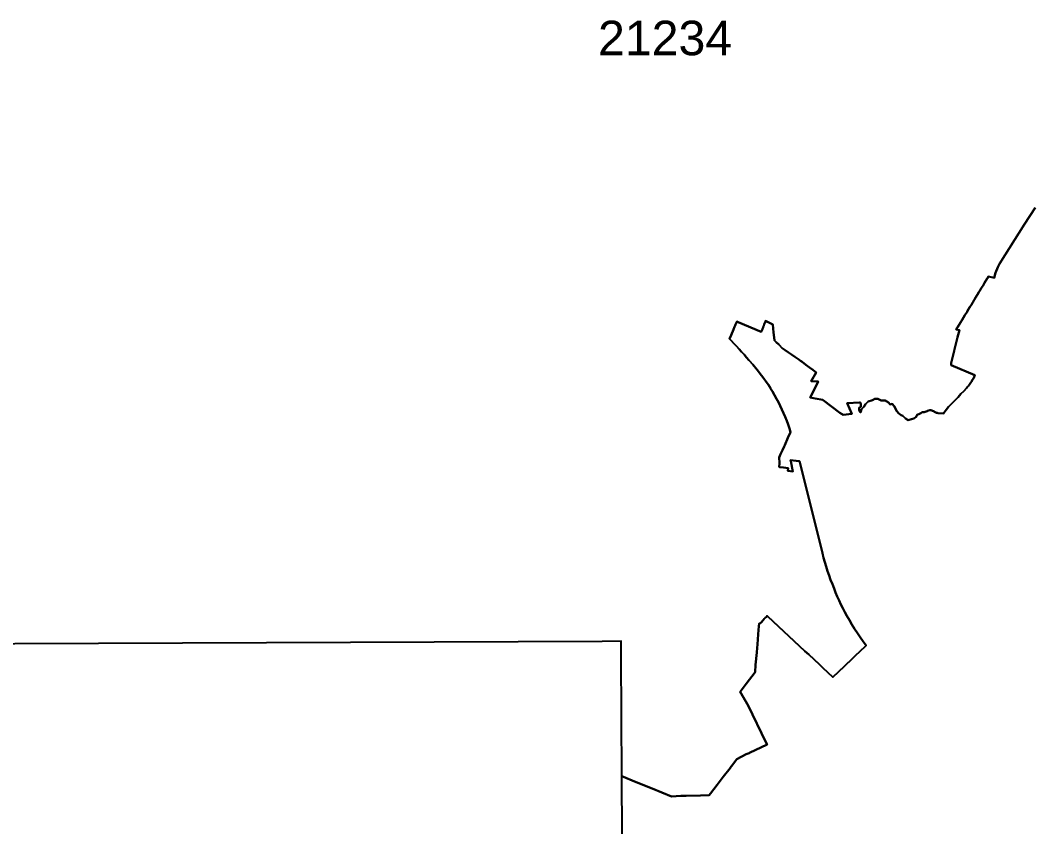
# Model space of a CAD drawing. Header units: inches. Extents: x 1341578 to 1502124, y 557203 to 748561.
# Drawn here: x 1436019 to 1451607, y 618543 to 630996 of the extents above; entities that cross this region are included whole.
import ezdxf
from ezdxf.enums import TextEntityAlignment as Align

# ---------------------------------------------------------------- set-up
doc = ezdxf.new("R2010")
doc.units = ezdxf.units.IN
doc.header["$MEASUREMENT"] = 0
doc.layers.add('Zipcode', color=7, linetype='Continuous')
doc.layers.add('ZipcodeAnno', color=7, linetype='Continuous')
doc.styles.add('Arial', font='arial.ttf')

msp = doc.modelspace()

# ---------------------------------------------------------------- linework, layer by layer
at = {"layer": 'Zipcode'}
for points in [[(1451689, 628101), (1451525, 627847), (1451137, 627235), (1451111, 627182), (1451078, 627098), (1451057, 627021), (1450968, 627037), (1450952, 627011), (1450950, 627009), (1450908, 626939), (1450897, 626920), (1450886, 626902), (1450873, 626882), (1450863, 626865), (1450852, 626847), (1450842, 626830), (1450831, 626812), (1450822, 626797), (1450799, 626760), (1450764, 626702), (1450753, 626685), (1450743, 626668), (1450731, 626648), (1450720, 626630), (1450710, 626614), (1450699, 626595), (1450687, 626577), (1450651, 626517), (1450638, 626495), (1450606, 626442), (1450563, 626372), (1450536, 626328), (1450472, 626223), (1450470, 626220), (1450519, 626208), (1450491, 626100), (1450390, 625703), (1450392, 625671), (1450760, 625514), (1450741, 625476), (1450730, 625457), (1450719, 625438), (1450709, 625422), (1450698, 625405), (1450687, 625389), (1450673, 625371), (1450660, 625353), (1450645, 625335), (1450629, 625316), (1450587, 625271), (1450544, 625226), (1450498, 625177), (1450448, 625125), (1450420, 625095), (1450351, 625028), (1450315, 624983), (1450285, 624940), (1450273, 624922), (1450192, 624929), (1450188, 624930), (1450183, 624933), (1450168, 624936), (1450135, 624950), (1450129, 624952), (1450128, 624953), (1450096, 624969), (1450076, 624975), (1450063, 624976), (1450025, 624967), (1450022, 624964), (1450021, 624962), (1449975, 624946), (1449943, 624942), (1449926, 624929), (1449892, 624914), (1449875, 624907), (1449849, 624867), (1449815, 624849), (1449744, 624827), (1449727, 624823), (1449690, 624849), (1449646, 624888), (1449620, 624897), (1449598, 624913), (1449582, 624926), (1449553, 624961), (1449513, 625036), (1449482, 625072), (1449451, 625064), (1449426, 625092), (1449371, 625127), (1449341, 625125), (1449313, 625124), (1449260, 625151), (1449212, 625149), (1449176, 625132), (1449110, 625109), (1449070, 625067), (1449045, 625029), (1449007, 624989), (1449006, 624986), (1448996, 624946), (1448993, 624946), (1448990, 624946), (1448974, 624980), (1448974, 625008), (1448973, 625012), (1448995, 625026), (1448998, 625028), (1448999, 625077), (1448990, 625096), (1448984, 625096), (1448977, 625096), (1448789, 625083), (1448861, 624917), (1448724, 624903), (1448673, 624935), (1448417, 625131), (1448410, 625135), (1448291, 625158), (1448218, 625172), (1448317, 625374), (1448339, 625419), (1448232, 625424), (1448310, 625555), (1448308, 625557), (1448255, 625596), (1448204, 625635), (1448150, 625675), (1448091, 625720), (1448066, 625738), (1448039, 625758), (1447977, 625801), (1447926, 625836), (1447880, 625868), (1447829, 625904), (1447784, 625935), (1447732, 625987), (1447691, 626026), (1447665, 626051), (1447660, 626096), (1447652, 626174), (1447638, 626296), (1447556, 626338), (1447528, 626352), (1447525, 626346), (1447519, 626329), (1447516, 626322), (1447508, 626303), (1447507, 626299), (1447498, 626278), (1447497, 626276), (1447488, 626253), (1447479, 626230), (1447478, 626228), (1447469, 626206), (1447468, 626203), (1447460, 626183), (1447106, 626333), (1447083, 626343), (1447082, 626341), (1447074, 626320), (1447065, 626300), (1447057, 626281), (1447049, 626261), (1447033, 626223), (1446995, 626131), (1446972, 626075), (1446983, 626064), (1446996, 626050), (1447038, 626006), (1447079, 625962), (1447119, 625919), (1447158, 625876), (1447196, 625833), (1447233, 625791), (1447270, 625749), (1447279, 625738), (1447331, 625678), (1447399, 625596), (1447466, 625513), (1447502, 625464), (1447502, 625464), (1447537, 625414), (1447537, 625414), (1447571, 625364), (1447603, 625313), (1447604, 625312), (1447635, 625261), (1447667, 625207), (1447697, 625152), (1447726, 625097), (1447726, 625097), (1447754, 625041), (1447754, 625041), (1447780, 624984), (1447806, 624927), (1447806, 624927), (1447830, 624870), (1447830, 624870), (1447853, 624812), (1447874, 624753), (1447874, 624753), (1447895, 624694), (1447914, 624635), (1447873, 624548), (1447822, 624436), (1447812, 624413), (1447788, 624359), (1447759, 624298), (1447735, 624242), (1447737, 624222), (1447741, 624181), (1447741, 624151), (1447738, 624099), (1447738, 624098), (1447749, 624097), (1447806, 624090), (1447877, 624081), (1447873, 624038), (1447950, 624030), (1447915, 624189), (1447914, 624202), (1447997, 624193), (1448050, 624187), (1448293, 623228), (1448404, 622768), (1448422, 622698), (1448442, 622629), (1448463, 622560), (1448463, 622560), (1448485, 622492), (1448508, 622424), (1448508, 622424), (1448532, 622356), (1448558, 622289), (1448558, 622289), (1448584, 622222), (1448609, 622160), (1448635, 622098), (1448662, 622037), (1448691, 621976), (1448720, 621916), (1448751, 621857), (1448783, 621798), (1448822, 621731), (1448861, 621664), (1448902, 621598), (1448902, 621598), (1448945, 621533), (1448988, 621469), (1448988, 621469), (1449033, 621405), (1449033, 621405), (1449079, 621343), (1449047, 621312), (1449001, 621268), (1448896, 621168), (1448868, 621142), (1448744, 621024), (1448566, 620854), (1448411, 620999), (1448359, 621047), (1448193, 621202), (1448135, 621256), (1447563, 621790), (1447552, 621800), (1447541, 621787), (1447523, 621769), (1447508, 621753), (1447490, 621733), (1447457, 621699), (1447438, 621682), (1447434, 621682), (1447426, 621682), (1447423, 621643), (1447413, 621518), (1447406, 621435), (1447400, 621364), (1447390, 621238), (1447390, 621232), (1447374, 621042), (1447365, 620930), (1447228, 620751), (1447134, 620625), (1447257, 620417), (1447533, 619851), (1447552, 619811), (1447281, 619683), (1447273, 619680), (1447229, 619663), (1447086, 619588), (1447002, 619479), (1446998, 619474), (1446987, 619460), (1446980, 619450), (1446875, 619314), (1446813, 619234), (1446778, 619189), (1446676, 619056), (1446658, 619033), (1446522, 619028), (1446302, 619020), (1446285, 619020), (1446220, 619019), (1446075, 619011), (1445775, 619133), (1445527, 619234), (1445307, 619324), (1445299, 621178), (1445298, 621407), (1445002, 621406), (1433340, 621356)], [(1445311, 618412), (1445307, 619324), (1445527, 619234), (1445775, 619133), (1446075, 619011), (1446220, 619019), (1446285, 619020), (1446302, 619020), (1446522, 619028), (1446658, 619033), (1446676, 619056), (1446778, 619189), (1446813, 619234), (1446875, 619314), (1446980, 619450), (1446987, 619460), (1446998, 619474), (1447002, 619479), (1447086, 619588), (1447229, 619663), (1447273, 619680), (1447281, 619683), (1447552, 619811), (1447533, 619851), (1447257, 620417), (1447134, 620625), (1447228, 620751), (1447365, 620930), (1447374, 621042), (1447390, 621232), (1447390, 621238), (1447400, 621364), (1447406, 621435), (1447413, 621518), (1447423, 621643), (1447426, 621682), (1447434, 621682), (1447438, 621682), (1447457, 621699), (1447490, 621733), (1447508, 621753), (1447523, 621769), (1447541, 621787), (1447552, 621800), (1447563, 621790), (1448135, 621256), (1448193, 621202), (1448359, 621047), (1448411, 620999), (1448566, 620854), (1448744, 621024), (1448868, 621142), (1448896, 621168), (1449001, 621268), (1449047, 621312), (1449079, 621343), (1449033, 621405), (1449033, 621405), (1448988, 621469), (1448988, 621469), (1448945, 621533), (1448902, 621598), (1448902, 621598), (1448861, 621664), (1448822, 621731), (1448783, 621798), (1448751, 621857), (1448720, 621916), (1448691, 621976), (1448662, 622037), (1448635, 622098), (1448609, 622160), (1448584, 622222), (1448558, 622289), (1448558, 622289), (1448532, 622356), (1448508, 622424), (1448508, 622424), (1448485, 622492), (1448463, 622560), (1448463, 622560), (1448442, 622629), (1448422, 622698), (1448404, 622768), (1448293, 623228), (1448050, 624187), (1447997, 624193), (1447914, 624202), (1447915, 624189), (1447950, 624030), (1447873, 624038), (1447877, 624081), (1447806, 624090), (1447749, 624097), (1447738, 624098), (1447738, 624099), (1447741, 624151), (1447741, 624181), (1447737, 624222), (1447735, 624242), (1447759, 624298), (1447788, 624359), (1447812, 624413), (1447822, 624436), (1447873, 624548), (1447914, 624635), (1447895, 624694), (1447874, 624753), (1447874, 624753), (1447853, 624812), (1447830, 624870), (1447830, 624870), (1447806, 624927), (1447806, 624927), (1447780, 624984), (1447754, 625041), (1447754, 625041), (1447726, 625097), (1447726, 625097), (1447697, 625152), (1447667, 625207), (1447635, 625261), (1447604, 625312), (1447603, 625313), (1447571, 625364), (1447537, 625414), (1447537, 625414), (1447502, 625464), (1447502, 625464), (1447466, 625513), (1447399, 625596), (1447331, 625678), (1447279, 625738), (1447270, 625749), (1447233, 625791), (1447196, 625833), (1447158, 625876), (1447119, 625919), (1447079, 625962), (1447038, 626006), (1446996, 626050), (1446983, 626064), (1446972, 626075), (1446995, 626131), (1447033, 626223), (1447049, 626261), (1447057, 626281), (1447065, 626300), (1447074, 626320), (1447082, 626341), (1447083, 626343), (1447106, 626333), (1447460, 626183), (1447468, 626203), (1447469, 626206), (1447478, 626228), (1447479, 626230), (1447488, 626253), (1447497, 626276), (1447498, 626278), (1447507, 626299), (1447508, 626303), (1447516, 626322), (1447519, 626329), (1447525, 626346), (1447528, 626352), (1447556, 626338), (1447638, 626296), (1447652, 626174), (1447660, 626096), (1447665, 626051), (1447691, 626026), (1447732, 625987), (1447784, 625935), (1447829, 625904), (1447880, 625868), (1447926, 625836), (1447977, 625801), (1448039, 625758), (1448066, 625738), (1448091, 625720), (1448150, 625675), (1448204, 625635), (1448255, 625596), (1448308, 625557), (1448310, 625555), (1448232, 625424), (1448339, 625419), (1448317, 625374), (1448218, 625172), (1448291, 625158), (1448410, 625135), (1448417, 625131), (1448673, 624935), (1448724, 624903), (1448861, 624917), (1448789, 625083), (1448977, 625096), (1448984, 625096), (1448990, 625096), (1448999, 625077), (1448998, 625028), (1448995, 625026), (1448973, 625012), (1448974, 625008), (1448974, 624980), (1448990, 624946), (1448993, 624946), (1448996, 624946), (1449006, 624986), (1449007, 624989), (1449045, 625029), (1449070, 625067), (1449110, 625109), (1449176, 625132), (1449212, 625149), (1449260, 625151), (1449313, 625124), (1449341, 625125), (1449371, 625127), (1449426, 625092), (1449451, 625064), (1449482, 625072), (1449513, 625036), (1449553, 624961), (1449582, 624926), (1449598, 624913), (1449620, 624897), (1449646, 624888), (1449690, 624849), (1449727, 624823), (1449744, 624827), (1449815, 624849), (1449849, 624867), (1449875, 624907), (1449892, 624914), (1449926, 624929), (1449943, 624942), (1449975, 624946), (1450021, 624962), (1450022, 624964), (1450025, 624967), (1450063, 624976), (1450076, 624975), (1450096, 624969), (1450128, 624953), (1450129, 624952), (1450135, 624950), (1450168, 624936), (1450183, 624933), (1450188, 624930), (1450192, 624929), (1450273, 624922), (1450285, 624940), (1450315, 624983), (1450351, 625028), (1450420, 625095), (1450448, 625125), (1450498, 625177), (1450544, 625226), (1450587, 625271), (1450629, 625316), (1450645, 625335), (1450660, 625353), (1450673, 625371), (1450687, 625389), (1450698, 625405), (1450709, 625422), (1450719, 625438), (1450730, 625457), (1450741, 625476), (1450760, 625514), (1450392, 625671), (1450390, 625703), (1450491, 626100), (1450519, 626208), (1450470, 626220), (1450472, 626223), (1450536, 626328), (1450563, 626372), (1450606, 626442), (1450638, 626495), (1450651, 626517), (1450687, 626577), (1450699, 626595), (1450710, 626614), (1450720, 626630), (1450731, 626648), (1450743, 626668), (1450753, 626685), (1450764, 626702), (1450799, 626760), (1450822, 626797), (1450831, 626812), (1450842, 626830), (1450852, 626847), (1450863, 626865), (1450873, 626882), (1450886, 626902), (1450897, 626920), (1450908, 626939), (1450950, 627009), (1450952, 627011), (1450968, 627037), (1451057, 627021), (1451078, 627098), (1451111, 627182), (1451137, 627235), (1451525, 627847), (1451689, 628101)]]:
    msp.add_lwpolyline(points, dxfattribs=at)

# ---------------------------------------------------------------- texts
at = {"layer": 'ZipcodeAnno', "color": 18, "style": 'Arial'}
msp.add_text('21234', height=533.3, dxfattribs=at).set_placement((1445976, 630295), align=Align.BOTTOM_CENTER)

doc.saveas('drawing.dxf')
